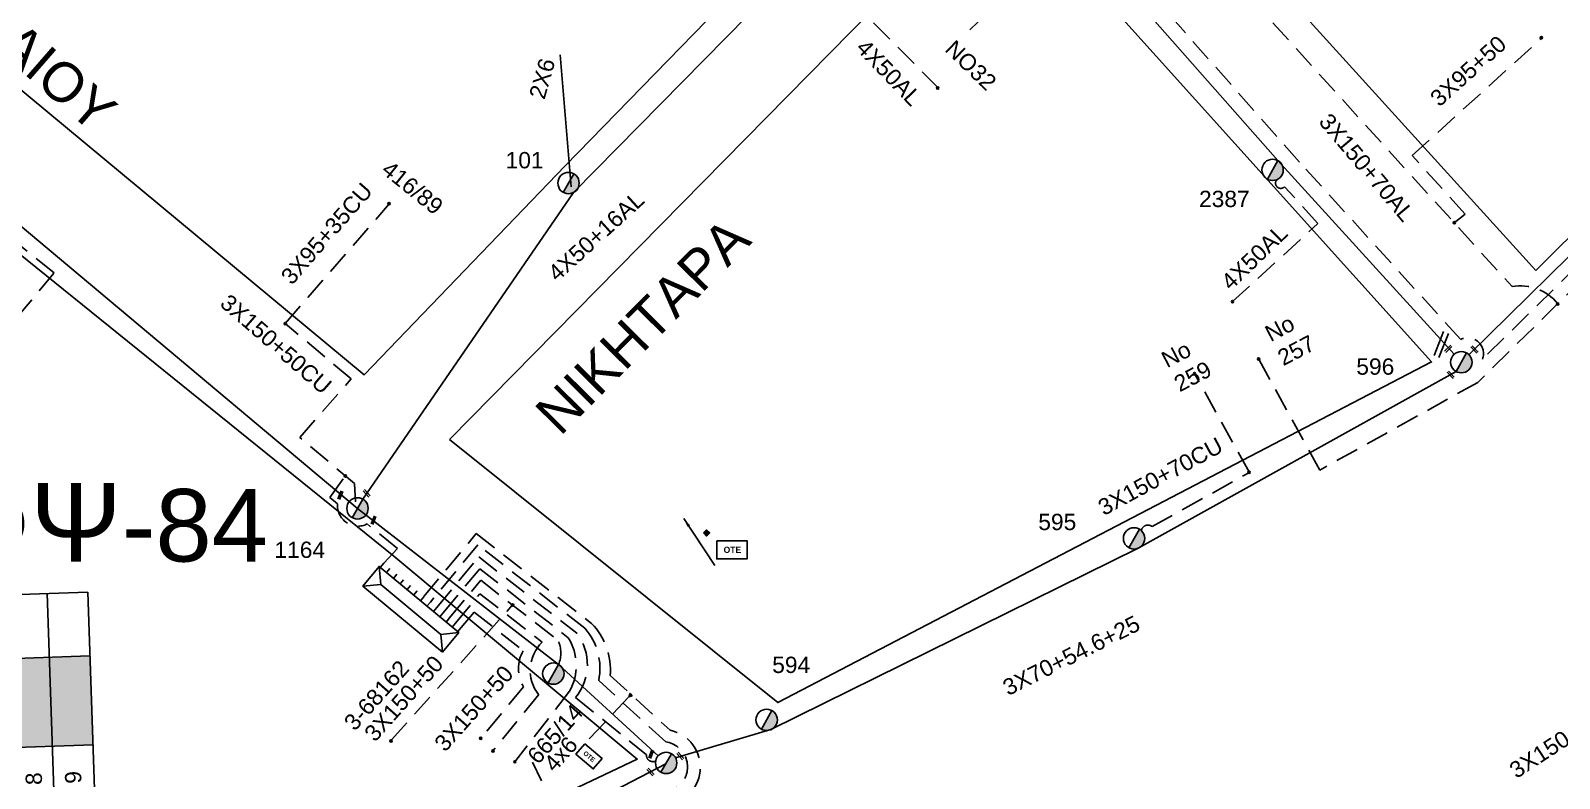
# Model space of a CAD drawing. Header units: millimetres. Extents: x 771 to 3391, y 686 to 1835.
# Drawn here: x 1703.7 to 1872.4, y 976.3 to 1058.8 of the extents above; entities that cross this region are included whole.
import ezdxf
from ezdxf.enums import TextEntityAlignment as Align

# ---------------------------------------------------------------- set-up
doc = ezdxf.new("R2010")
doc.units = ezdxf.units.MM
doc.linetypes.add('DASHED', pattern=[19.05, 12.7, -6.35])
for name, color, linetype in [('Pillar OTE', 7, 'Continuous'), ('Άγνωστα', 7, 'Continuous'), ('Ασφαλειοκιβώτια Χ.Τ 9 αναχωρήσεων', 7, 'Continuous'), ('Γυμνά εναέρια ΧΤ και ΦΟΠ (3Φ)   4x50+16AL', 7, 'Continuous'), ('Επιγραφές - Σχήματα', 7, 'Continuous'), ('Καλωδια ΧΤ  3X95+50', 7, 'Continuous'), ('Καλώδια ΧΤ   3x150+50CU', 7, 'DASHED'), ('Καλώδια ΧΤ   3x150+70AL', 7, 'DASHED'), ('Καλώδια ΧΤ   3x150AL+50CU', 7, 'DASHED'), ('Μηχανική τομή', 7, 'Continuous'), ('Στύλος ΦΜ', 7, 'Continuous'), ('Στύλος ΦΜ @ 1', 7, 'Continuous'), ('Συνδέσεις', 7, 'Continuous'), ('Συνεστραμμένα ΧΤ   3x70+54.6+25 AL', 7, 'SYN_LINE'), ('Τομή', 7, 'Continuous'), ('Υποσταθμός πόλεως', 7, 'Continuous'), ('Υπόβαθρο ΔΕΗ', 7, 'Continuous'), ('Υπόγεια καλώδια Παροχών ΧΤ   4x50AL', 7, 'DASHED'), ('Υπόγεια καλώδια Παροχών ΧΤ   4x6', 7, 'DASHED')]:
    doc.layers.add(name, color=color, linetype=linetype)
doc.styles.add('arial', font='ARIAL.TTF')
doc.styles.get("Standard").update_dxf_attribs({"font": 'ARIAL.TTF'})
doc.linetypes.add('SYN_LINE', pattern='A,0.5,-0.0001,["/\\/\\/\\/",Standard,S=0.1,R=0,X=0,Y=-0.05],-0.25', length=0.7501)
doc.dimstyles.new('ISO-25', dxfattribs={"dimtxt": 2.5, "dimasz": 2.5, "dimexe": 1.25, "dimexo": 0.625, "dimtad": 1, "dimtxsty": 'Standard', "dimcen": 2.5, "dimadec": 0, "dimazin": 0, "dimtfac": 1, "dimtmove": 0, "dimatfit": 3, "dimfxl": 1, "dimarcsym": 0})

# ---------------------------------------------------------------- blocks, each defined once
blk = doc.blocks.new('ΑΣΦΑΛΕΙΟΚΙΒΩΤΙΟ ΥΠΟΣΤΑΘΜΟΥ 9 ΑΝΑΧΩΡΗΣΕΩΝ')
at = {"layer": 'Ασφαλειοκιβώτια Χ.Τ 9 αναχωρήσεων', "ltscale": 40}
for p, q in [((-23.8, 40.36), (24.02, 40.36)), ((-9.72, 40.36), (-9.72, -40.64)), ((9.94, 40.36), (9.94, -40.64)), ((-23.8, 31.36), (24.02, 31.36)), ((-23.8, 22.36), (24.02, 22.36)), ((-23.8, 13.36), (24.02, 13.36)), ((-23.8, 4.36), (24.02, 4.36)), ((-23.8, -4.64), (24.02, -4.64)), ((-23.8, -13.64), (24.02, -13.64)), ((-23.8, -22.64), (24.02, -22.64)), ((-23.8, -31.64), (24.02, -31.64))]:
    blk.add_line(p, q, dxfattribs=at)
at = {"layer": 'Ασφαλειοκιβώτια Χ.Τ 9 αναχωρήσεων'}
blk.add_lwpolyline([(-23.8, -40.64), (24.02, -40.64), (24.02, 40.36), (-23.8, 40.36)], close=True, dxfattribs=at)
for s, p in [('1', (-18.12, 33.62)), ('2', (-18.12, 25.05)), ('3', (-18.12, 15.98)), ('4', (-18.12, 6.96)), ('5', (-18.12, -2.05)), ('6', (-18.12, -11.19)), ('7', (-18.12, -19.43)), ('8', (-18.12, -29.12)), ('9', (-18.12, -37.81))]:
    blk.add_text(s, height=3.6, dxfattribs=at).set_placement(p)
at = {"layer": 'Ασφαλειοκιβώτια Χ.Τ 9 αναχωρήσεων', "ltscale": 40}
for tag, height, p in [('ΟΝΟΜΑ', 5, (-0.16, 44.31)), ('ΚΕΙΜΕΝΟ 1', 2, (17.06, 35.59)), ('ΚΕΙΜΕΝΟ 2', 2, (17.06, 26.88)), ('ΚΕΙΜΕΝΟ 3', 2, (17.06, 17.69)), ('ΚΕΙΜΕΝΟ 4', 2, (17.06, 8.71)), ('ΚΕΙΜΕΝΟ 5', 2, (17.06, -0.13)), ('ΚΕΙΜΕΝΟ 6', 2, (17.06, -9.05)), ('ΚΕΙΜΕΝΟ 7', 2, (17.06, -18.13)), ('ΚΕΙΜΕΝΟ 8', 2, (17.06, -26.85)), ('ΚΕΙΜΕΝΟ 9', 2, (17.06, -35.99)), ('ΣΧ', 2, (-0.1, -42.64))]:
    blk.add_attdef(tag, text='', height=height, dxfattribs=at).set_placement(p, align=Align.MIDDLE_CENTER)
blk = doc.blocks.new('ΥΠΑΡΧΩΝ ΤΣΙΜΕΝΤΕΝΙΟΣ ΣΤΥΛΟΣ')
at = {"layer": 'Στύλος ΦΜ'}
blk.add_hatch(color=7, dxfattribs=at).paths.add_polyline_path([(-1.29, -2.28, 0.574793), (2.62, 0, 0.268822), (1.3, 2.27)])
at = {"layer": 'Στύλος ΦΜ', "color": 7}
blk.add_line((-1.29, -2.28), (1.3, 2.27), dxfattribs=at)
blk.add_circle((0, 0), 2.62, dxfattribs=at)
at = {"layer": 'Στύλος ΦΜ', "flags": 4}
for tag, p in [('ΑΡΙΘΜΟΣ', (-4.68, 8.05)), ('ΤΥΠΟΣ', (-4.91, 3.03))]:
    blk.add_attdef(tag, p, '', height=4, dxfattribs=at)
blk = doc.blocks.new('ΥΠΟΣΤΑΘΜΟΣ ΠΟΛΕΩΣ 13 ΑΝΑΧΩΡΗΣΕΩΝ')
at = {"layer": 'Υποσταθμός πόλεως', "ltscale": 40}
for p, q in [((-11.12, -2.82), (-11.12, -4)), ((-9.53, -2.82), (-9.53, -4)), ((-7.77, -2.82), (-7.77, -4)), ((-5.99, -2.82), (-5.99, -4)), ((-4.14, -2.82), (-4.14, -4)), ((-2.3, -2.82), (-2.3, -4)), ((-0.43, -2.82), (-0.43, -4)), ((1.54, -2.82), (1.54, -4)), ((3.43, -2.82), (3.43, -4)), ((5.39, -2.82), (5.39, -4)), ((7.32, -2.82), (7.32, -4)), ((9.32, -2.82), (9.32, -4)), ((11.11, -2.82), (11.11, -4))]:
    blk.add_line(p, q, dxfattribs=at)
blk.add_lwpolyline([(-11.43, 2.82), (11.43, 2.82), (11.43, -2.82), (-11.43, -2.82)], close=True, dxfattribs=at)
for points in [[(-8.62, 0), (-11.43, 2.82)], [(-11.43, -2.82), (-8.62, 0)], [(-8.62, 0), (8.62, 0)], [(8.62, 0), (11.43, 2.82)], [(11.43, -2.82), (8.62, 0)]]:
    blk.add_lwpolyline(points, dxfattribs=at)
at = {"layer": 'Υποσταθμός πόλεως', "linetype": 'SYN_LINE', "ltscale": 40, "flags": 1}
for tag, p in [('ΜΕΤΑΣΧΗΜΑΤΙΣΜΟΣ', (12.22, 1.68)), ('ΙΣΧΥΣ', (12.2, -1.11)), ('ΑΡΙΘΜΟΣ', (12.32, -3.83))]:
    blk.add_attdef(tag, p, '', height=1.8, dxfattribs=at)
blk = doc.blocks.new('_ΣΥΝΔΕΣΗ')
at = {"layer": 'Συνδέσεις', "linetype": 'SYN_LINE', "ltscale": 40}
blk.add_hatch(color=256, dxfattribs=at).paths.add_polyline_path([(0.5, -0.01, 1), (-0.5, -0.01, 1)])
at = {"layer": 'Συνδέσεις'}
blk.add_circle((0, -0.01), 0.5, dxfattribs=at)
blk = doc.blocks.new('ΜΗΧΑΝΙΚΗ ΤΟΜΗ')
at = {"layer": 'Μηχανική τομή', "ltscale": 40}
for p, q in [((-1.89, 0.78), (1.89, 0.78)), ((1.89, 0), (-1.89, 0))]:
    blk.add_line(p, q, dxfattribs=at)
blk = doc.blocks.new('ΤΟΜΗ')
at = {"layer": 'Τομή', "ltscale": 40}
for p, q in [((-5.68, 0), (5.68, 0)), ((5.68, -2.33), (-5.68, -2.33))]:
    blk.add_line(p, q, dxfattribs=at)
blk = doc.blocks.new('PILLAR ΟΤΕ')
at = {"layer": 'Pillar OTE', "ltscale": 40}
blk.add_lwpolyline([(-3.31, 2.02), (3.39, 2.02), (3.39, -1.99), (-3.31, -1.99)], close=True, dxfattribs=at)
at = {"layer": 'Pillar OTE', "insert": (-1.81, 0.71), "char_height": 1.3575, "width": 109.961, "attachment_point": 1}
blk.add_mtext('{\\fArial|b1|i0|c161|p34;OTE}', dxfattribs=at)
blk = doc.blocks.new('TSONTA XT1')
at = {"ltscale": 40}
h = blk.add_hatch(color=256, dxfattribs=at)
h.dxf.hatch_style = 1
h.paths.add_polyline_path([(595.96, 2487.66), (597.07, 2488.77), (595.96, 2489.87), (594.85, 2488.77)])
blk.add_lwpolyline([(594.85, 2488.77), (595.96, 2489.87), (597.07, 2488.77), (595.96, 2487.66)], close=True, dxfattribs=at)

msp = doc.modelspace()

# ---------------------------------------------------------------- hatches: boundary and pattern name
at = {"layer": 'Pillar OTE', "ltscale": 40}
h = msp.add_hatch(color=256, dxfattribs=at)
h.dxf.hatch_style = 1
h.paths.add_polyline_path([(1769.84364, 985.64979), (1769.68978, 985.26088), (1770.09157, 985.39343)])
at = {"layer": 'Άγνωστα'}
for color, points in [(85, [(1701.55035, 979.64796), (1706.04769, 979.80286), (1705.70941, 989.6243), (1701.21208, 989.4694)]), (30, [(1710.20675, 989.7792), (1705.70941, 989.6243), (1706.04769, 979.80286), (1710.54502, 979.95776)])]:
    msp.add_hatch(color=color, dxfattribs=at).paths.add_polyline_path(points)

# ---------------------------------------------------------------- linework, layer by layer
at = {"layer": 'Pillar OTE', "ltscale": 40}
msp.add_lwpolyline([(1770.09157, 985.39343), (1769.68978, 985.26088), (1769.84364, 985.64979), (1770.09157, 985.39343)], dxfattribs=at)
at = {"layer": 'Άγνωστα', "color": 5}
msp.add_lwpolyline([(1763.3357, 1041.55781), (1762.1068, 1056.10225)], dxfattribs=at)
at = {"layer": 'Άγνωστα', "color": 27, "linetype": 'DASHED', "ltscale": 0.2}
msp.add_lwpolyline([(1755.53832, 970.05248, -0.227532156), (1756.60874, 969.89681), (1756.60874, 969.89681), (1761.71839, 972.57978), (1759.0666, 978.05235), (1759.0666, 978.05235)], format="xyb", dxfattribs=at)
at = {"layer": 'Γυμνά εναέρια ΧΤ και ΦΟΠ (3Φ)   4x50+16AL', "color": 2, "linetype": 'Continuous', "ltscale": 0.2}
msp.add_lwpolyline([(1749.04602, 1147.36808), (1762.69954, 1132.43049), (1780.9742, 1111.87425), (1811.93598, 1078.42257), (1821.96505, 1066.44427), (1841.36912, 1044.44777), (1860.82594, 1023.07071)], dxfattribs=at)
at = {"layer": 'Γυμνά εναέρια ΧΤ και ΦΟΠ (3Φ)   4x50+16AL', "color": 5, "linetype": 'Continuous', "ltscale": 0.2}
msp.add_lwpolyline([(1740.33528, 1007.07816), (1763.58109, 1040.91232), (1785.23822, 1062.93561), (1810.32017, 1076.82996)], dxfattribs=at)
at = {"layer": 'Καλωδια ΧΤ  3X95+50', "color": 30, "linetype": 'DASHED', "ltscale": 0.2}
msp.add_lwpolyline([(1860.83471, 1037.57737), (1862.05081, 1038.54043), (1856.19451, 1044.99214), (1870.4989, 1057.97641)], dxfattribs=at)
at = {"layer": 'Καλωδια ΧΤ  3X95+50', "color": 5, "linetype": 'DASHED', "ltscale": 0.2}
msp.add_lwpolyline([(1731.76781, 1026.45752), (1743.28513, 1039.71881)], dxfattribs=at)
at = {"layer": 'Καλώδια ΧΤ   3x150+50CU', "color": 30, "linetype": 'DASHED', "ltscale": 0.2}
msp.add_lwpolyline([(1840.81118, 1059.6367), (1867.2228, 1030.5398, -0.275841418), (1872.26439, 1028.64529)], format="xyb", dxfattribs=at)
at = {"layer": 'Καλώδια ΧΤ   3x150+50CU', "color": 5, "linetype": 'DASHED', "ltscale": 0.2}
msp.add_lwpolyline([(1739.51129, 1006.80043), (1739.41972, 1008.80629), (1733.38183, 1013.89133), (1739.05696, 1020.36127), (1731.76781, 1026.45752)], dxfattribs=at)
at = {"layer": 'Καλώδια ΧΤ   3x150+70AL', "color": 27, "linetype": 'DASHED', "ltscale": 0.2}
msp.add_lwpolyline([(1826.28793, 1003.61769, -0.570297236), (1827.47552, 1004.05871), (1838.22031, 1010.03163)], format="xyb", dxfattribs=at)
at = {"layer": 'Καλώδια ΧΤ   3x150AL+50CU', "color": 6, "linetype": 'DASHED', "ltscale": 0.2}
for points in [[(1929.58174, 1110.57229), (1933.45453, 1113.92481), (1944.64269, 1101.05721), (1927.08062, 1083.86154), (1897.55996, 1054.28479), (1880.44007, 1038.52741, -0.250951788), (1877.19068, 1035.53664), (1863.95505, 1022.54257, 0.675915527), (1861.55658, 1024.70569), (1843.75292, 1044.26645), (1823.88106, 1066.79325), (1820.13515, 1071.2672), (1806.65306, 1058.19965)], [(1750.57639, 993.40948), (1753.26822, 996.64487), (1760.14708, 991.29687), (1760.14708, 991.29687, 0.391342416), (1759.75625, 985.50923), (1759.75625, 985.50923), (1759.75625, 985.50923), (1754.70344, 979.30022)]]:
    msp.add_lwpolyline(points, format="xyb", dxfattribs=at)
at = {"layer": 'Καλώδια ΧΤ   3x150AL+50CU', "color": 30, "linetype": 'DASHED', "ltscale": 0.2}
msp.add_lwpolyline([(1883.71661, 1038.63999), (1878.60901, 1033.91425), (1877.76443, 1034.04495), (1877.76443, 1034.04495), (1863.42795, 1019.97013), (1845.99592, 1010.27984), (1839.28509, 1022.44362)], dxfattribs=at)
at = {"layer": 'Καλώδια ΧΤ   3x150AL+50CU', "color": 5, "linetype": 'DASHED', "ltscale": 0.2}
for points in [[(1706.24702, 1032.06378), (1699.92786, 1037.16273)], [(1697.27501, 1021.29142), (1706.24702, 1032.06378), (1706.24702, 1032.06378), (1706.24702, 1032.06378)]]:
    msp.add_lwpolyline(points, dxfattribs=at)
msp.add_lwpolyline([(1742.64038, 1000.01221), (1744.1699, 1001.65588), (1740.82513, 1004.34649, -0.580592407), (1737.53648, 1006.5682), (1736.67647, 1007.26214), (1738.41278, 1009.65432)], format="xyb", dxfattribs=at)
at = {"layer": 'Καλώδια ΧΤ   3x150AL+50CU', "color": 30, "linetype": 'DASHED', "ltscale": 0.2}
msp.add_lwpolyline([(1747.07554, 996.32217), (1752.86552, 1003.28132), (1765.59969, 993.35543, -0.216891354), (1767.65324, 987.63448), (1774.26138, 981.58031, -0.9001756), (1773.44264, 973.29626), (1724.52646, 950.04555), (1723.30118, 947.721), (1662.23807, 918.69664, -0.60157845), (1661.59262, 919.82001), (1662.66103, 920.32934)], format="xyb", dxfattribs=at)
at = {"layer": 'Καλώδια ΧΤ   3x150AL+50CU', "color": 85, "linetype": 'DASHED', "ltscale": 0.2}
msp.add_lwpolyline([(1666.46649, 924.72909), (1706.89107, 943.84772, 0.281978332), (1708.59072, 942.49826), (1721.86878, 948.80956), (1722.77052, 950.42105), (1756.84651, 966.61797), (1772.64207, 974.84449, 1.070764304), (1773.78003, 980.29485), (1766.37964, 987.07485, 0.233414637), (1764.8499, 992.83401), (1753.04481, 1002.03571), (1747.79391, 995.7245)], format="xyb", dxfattribs=at)
at = {"layer": 'Καλώδια ΧΤ   3x150AL+50CU', "color": 27, "linetype": 'DASHED', "ltscale": 0.2}
msp.add_lwpolyline([(1748.50343, 995.13418), (1753.14323, 1000.71091), (1763.96025, 992.27937, -0.34884479), (1763.82808, 985.18103), (1771.6448, 978.87949, 0.558606965), (1772.66702, 978.17199)], format="xyb", dxfattribs=at)
at = {"layer": 'Καλώδια ΧΤ   3x150AL+50CU', "color": 2, "linetype": 'DASHED', "ltscale": 0.2}
msp.add_lwpolyline([(1749.21241, 994.54431), (1753.25628, 999.40476), (1753.25632, 999.40473)], dxfattribs=at)
msp.add_lwpolyline([(1753.25632, 999.40473), (1763.01618, 991.79723, -0.272779735), (1763.1621, 985.88128), (1757.11637, 978.09444)], format="xyb", dxfattribs=at)
at = {"layer": 'Καλώδια ΧΤ   3x150AL+50CU', "color": 1, "linetype": 'DASHED', "ltscale": 0.2}
msp.add_lwpolyline([(1749.89644, 993.9752), (1753.36003, 998.1382), (1761.89902, 991.48231, -0.205670751), (1761.95496, 988.84882)], format="xyb", dxfattribs=at)
msp.add_lwpolyline([(1743.51594, 980.51032), (1756.85843, 995.4113)], dxfattribs=at)
at = {"layer": 'Καλώδια ΧΤ   3x150AL+50CU', "color": 133, "linetype": 'DASHED', "ltscale": 0.2}
msp.add_lwpolyline([(1751.18633, 992.90202), (1752.62277, 994.62853), (1758.05339, 990.35007, 0.27732968), (1758.08493, 986.36484), (1758.08493, 986.36484), (1758.08493, 986.36484), (1753.35221, 980.69892)], format="xyb", dxfattribs=at)
at = {"layer": 'Συνεστραμμένα ΧΤ   3x70+54.6+25 AL', "color": 62, "linetype": 'SYN_LINE', "ltscale": 20}
msp.add_lwpolyline([(1862.45958, 1023.02436), (1877.94846, 1038.23056), (1896.99185, 1055.60814), (1926.83736, 1085.51036), (1953.95081, 1112.05813)], dxfattribs=at)
at = {"layer": 'Συνεστραμμένα ΧΤ   3x70+54.6+25 AL', "color": 5, "linetype": 'SYN_LINE', "ltscale": 20}
msp.add_lwpolyline([(1663.37067, 1066.37582), (1682.85503, 1052.93468), (1699.0341, 1040.15163), (1739.75198, 1006.05498), (1761.95496, 988.84882), (1772.95919, 978.76711)], dxfattribs=at)
at = {"layer": 'Συνεστραμμένα ΧΤ   3x70+54.6+25 AL', "color": 27, "linetype": 'SYN_LINE', "ltscale": 20}
for points in [[(1774.85189, 978.55284), (1785.38943, 981.64518), (1825.92609, 1001.65705), (1861.03767, 1021.17523)], [(1636.39297, 912.91391), (1673.64245, 929.54295), (1718.00312, 950.52313), (1755.17381, 968.19102), (1773.77887, 977.88076)]]:
    msp.add_lwpolyline(points, dxfattribs=at)
at = {"layer": 'Υπόβαθρο ΔΕΗ'}
for points in [[(1869.85087, 1032.33535), (1765.07641, 1147.76225), (1788.81762, 1170.63683), (1823.19746, 1237.65921), (1940.59184, 1102.643), (1869.85087, 1032.33535)], [(1617.14911, 1119.69725), (1691.19501, 1061.6882), (1740.47172, 1020.79614), (1762.66119, 1043.87065), (1802.38774, 1084.61155), (1754.98568, 1137.08204), (1716.80931, 1100.57343), (1706.67317, 1109.56027), (1746.01995, 1147.33235), (1726.5368, 1167.97195), (1702.31883, 1145.34303), (1696.76645, 1150.9658), (1721.98274, 1174.11733), (1699.87058, 1197.99741), (1617.14911, 1119.69725)], [(1749.91414, 1013.66975), (1810.57241, 1075.2908), (1858.32687, 1022.22473), (1786.14251, 984.6294), (1749.91414, 1013.66975)], [(1571.49541, 961.81714), (1672.89295, 1057.95779), (1743.74912, 1000.78375), (1770.6399, 978.40281), (1634.79402, 913.96377), (1571.49541, 961.81714)]]:
    msp.add_lwpolyline(points, dxfattribs=at)
at = {"layer": 'Υπόγεια καλώδια Παροχών ΧΤ   4x50AL', "color": 5, "ltscale": 0.2}
msp.add_lwpolyline([(1803.89017, 1052.45417), (1794.99482, 1061.3694)], dxfattribs=at)
at = {"layer": 'Υπόγεια καλώδια Παροχών ΧΤ   4x50AL', "color": 2, "ltscale": 0.2}
msp.add_lwpolyline([(1836.34708, 1028.87839), (1845.77114, 1037.49485), (1845.77114, 1037.49485), (1845.77114, 1037.49485), (1842.10557, 1041.56814, -1.005432931), (1841.25752, 1042.34769)], format="xyb", dxfattribs=at)
at = {"layer": 'Υπόγεια καλώδια Παροχών ΧΤ   4x50AL', "color": 27, "linetype": 'DASHED', "ltscale": 0.2}
msp.add_lwpolyline([(1838.22031, 1010.03163), (1832.12864, 1020.99005)], dxfattribs=at)
at = {"layer": 'Υπόγεια καλώδια Παροχών ΧΤ   4x6', "color": 30, "linetype": 'DASHED', "ltscale": 0.2}
msp.add_lwpolyline([(1769.685, 985.2488), (1764.74589, 979.98469)], dxfattribs=at)

# ---------------------------------------------------------------- block references
at = {"layer": 'Pillar OTE', "xscale": 0.5, "yscale": 0.5, "zscale": 0.5}
msp.add_blockref('PILLAR ΟΤΕ', (1781.07055, 1001.47699), dxfattribs=at)
at = {"layer": 'Pillar OTE', "xscale": 0.375, "yscale": 0.375, "zscale": 0.375, "rotation": 319.3038628419159}
msp.add_blockref('PILLAR ΟΤΕ', (1765.29193, 978.7038), dxfattribs=at)
at = {"layer": 'Ασφαλειοκιβώτια Χ.Τ 9 αναχωρήσεων', "xscale": 0.4999999999999997, "yscale": 0.4999999999999997, "zscale": 0.4999999999999997, "rotation": 91.97262806557677}
msp.add_blockref('ΑΣΦΑΛΕΙΟΚΙΒΩΤΙΟ ΥΠΟΣΤΑΘΜΟΥ 9 ΑΝΑΧΩΡΗΣΕΩΝ', (1690.0721, 984.11402), dxfattribs=at)
at = {"layer": 'Μηχανική τομή'}
for p, xscale, yscale, zscale, rotation in [((1860.23856, 1023.60026), 0.249999999999919, 0.249999999999919, 0.249999999999919, 43.44704939892168), ((1862.99745, 1023.52943), 0.2500000000001928, 0.2500000000001928, 0.2500000000001928, 312.6268794242704), ((1860.37988, 1020.74635), 0.2500000000001928, 0.2500000000001928, 0.2500000000001928, 312.6268794242704), ((1737.94764, 1007.4904), 0.249999999999919, 0.249999999999919, 0.249999999999919, 68.45138536945211), ((1740.68259, 1007.6592), 0.2500000000001928, 0.2500000000001928, 0.2500000000001928, 312.6268794242704), ((1741.61551, 1004.73587), 0.249999999999919, 0.249999999999919, 0.249999999999919, 68.45138536945211), ((1772.25952, 978.90751), 0.249999999999919, 0.249999999999919, 0.249999999999919, 68.45138536945211), ((1775.3118, 978.67743), 0.2500000000001928, 0.2500000000001928, 0.2500000000001928, 312.6268794242704), ((1772.02808, 976.91027), 0.2500000000001928, 0.2500000000001928, 0.2500000000001928, 312.6268794242704)]:
    msp.add_blockref('ΜΗΧΑΝΙΚΗ ΤΟΜΗ', p, dxfattribs=dict(at, xscale=xscale, yscale=yscale, zscale=zscale, rotation=rotation))
at = {"layer": 'Στύλος ΦΜ @ 1', "ltscale": 40}
ref = msp.add_blockref('ΥΠΑΡΧΩΝ ΤΣΙΜΕΝΤΕΝΙΟΣ ΣΤΥΛΟΣ', (1763.04529, 1041.96116), dxfattribs=dict(at, xscale=0.4499999999998181, yscale=0.4499999999998181, zscale=0.4499999999998181))
ref.add_attrib('ΤΥΠΟΣ', '101', (1756.10044, 1043.5935), dxfattribs={"layer": 'Στύλος ΦΜ', "height": 1.8, "flags": 4})
ref = msp.add_blockref('ΥΠΑΡΧΩΝ ΤΣΙΜΕΝΤΕΝΙΟΣ ΣΤΥΛΟΣ', (1840.78356, 1043.42588), dxfattribs=dict(at, xscale=0.4499999999998181, yscale=0.4499999999998181, zscale=0.4499999999998181))
ref.add_attrib('ΤΥΠΟΣ', '2387', (1832.65483, 1039.31939), dxfattribs={"layer": 'Στύλος ΦΜ', "height": 1.8, "flags": 4})
ref = msp.add_blockref('ΥΠΑΡΧΩΝ ΤΣΙΜΕΝΤΕΝΙΟΣ ΣΤΥΛΟΣ', (1861.6187, 1022.1997), dxfattribs=dict(at, xscale=0.4499999999998181, yscale=0.4499999999998181, zscale=0.4499999999998181))
ref.add_attrib('ΤΥΠΟΣ', '596', (1850.02368, 1020.81788), dxfattribs={"layer": 'Στύλος ΦΜ', "height": 1.8, "flags": 4})
ref = msp.add_blockref('ΥΠΑΡΧΩΝ ΤΣΙΜΕΝΤΕΝΙΟΣ ΣΤΥΛΟΣ', (1739.74972, 1006.05627), dxfattribs=dict(at, xscale=0.4499999999998181, yscale=0.4499999999998181, zscale=0.4499999999998181))
ref.add_attrib('ΤΥΠΟΣ', '1164', (1730.57639, 1000.59676), dxfattribs={"layer": 'Στύλος ΦΜ', "height": 1.8, "flags": 4})
ref = msp.add_blockref('ΥΠΑΡΧΩΝ ΤΣΙΜΕΝΤΕΝΙΟΣ ΣΤΥΛΟΣ', (1825.49023, 1002.7512), dxfattribs=dict(at, xscale=0.4499999999998181, yscale=0.4499999999998181, zscale=0.4499999999998181))
ref.add_attrib('ΤΥΠΟΣ', '595', (1814.91183, 1003.66854), dxfattribs={"layer": 'Στύλος ΦΜ', "height": 1.8, "flags": 4})
ref = msp.add_blockref('ΥΠΑΡΧΩΝ ΤΣΙΜΕΝΤΕΝΙΟΣ ΣΤΥΛΟΣ', (1784.92378, 982.72699), dxfattribs=dict(at, xscale=0.4499999999998181, yscale=0.4499999999998181, zscale=0.4499999999998181))
ref.add_attrib('ΤΥΠΟΣ', '594', (1785.53448, 987.89821), dxfattribs={"layer": 'Στύλος ΦΜ', "height": 1.8, "flags": 4})
at = {"layer": 'Στύλος ΦΜ @ 1', "ltscale": 40, "xscale": 0.4499999999998181, "yscale": 0.4499999999998181, "zscale": 0.4499999999998181}
for p in [(1761.3694, 987.82694), (1773.8276, 977.9715)]:
    msp.add_blockref('ΥΠΑΡΧΩΝ ΤΣΙΜΕΝΤΕΝΙΟΣ ΣΤΥΛΟΣ', p, dxfattribs=at)
at = {"layer": 'Συνδέσεις'}
for name, p, xscale, yscale, zscale in [('_ΣΥΝΔΕΣΗ', (1870.46454, 1058.00498), 0.25, 0.25, 0.25), ('_ΣΥΝΔΕΣΗ', (1803.81098, 1052.45005), 0.25, 0.25, 0.25), ('_ΣΥΝΔΕΣΗ', (1743.23353, 1039.70245), 0.25, 0.25, 0.25), ('_ΣΥΝΔΕΣΗ', (1860.85186, 1037.59321), 0.25, 0.25, 0.25), ('_ΣΥΝΔΕΣΗ', (1836.35698, 1028.88651), 0.25, 0.25, 0.25), ('_ΣΥΝΔΕΣΗ', (1872.25489, 1028.63597), 0.25, 0.25, 0.25), ('_ΣΥΝΔΕΣΗ', (1731.76781, 1026.45752), 0.25, 0.25, 0.25), ('_ΣΥΝΔΕΣΗ', (1839.23438, 1022.5604), 0.25, 0.25, 0.25), ('_ΣΥΝΔΕΣΗ', (1832.16156, 1020.95641), 0.25, 0.25, 0.25), ('_ΣΥΝΔΕΣΗ', (1738.41278, 1009.65432), 0.25, 0.25, 0.25), ('_ΣΥΝΔΕΣΗ', (1838.18763, 1010.04648), 0.25, 0.25, 0.25), ('TSONTA XT1', (1595.02259, 238.01398), 0.3075184835441075, 0.3075184835441075, 0.3075184835441075), ('_ΣΥΝΔΕΣΗ', (1756.86907, 995.403), 0.25, 0.25, 0.25), ('_ΣΥΝΔΕΣΗ', (1753.35221, 980.69892), 0.25, 0.25, 0.25), ('_ΣΥΝΔΕΣΗ', (1743.45197, 980.4063), 0.25, 0.25, 0.25), ('_ΣΥΝΔΕΣΗ', (1754.70344, 979.30022), 0.25, 0.25, 0.25), ('_ΣΥΝΔΕΣΗ', (1757.11637, 978.09444), 0.25, 0.25, 0.25)]:
    msp.add_blockref(name, p, dxfattribs=dict(at, xscale=xscale, yscale=yscale, zscale=zscale))
at = {"layer": 'Τομή', "xscale": 0.2499999999998873, "yscale": 0.2499999999998873, "zscale": 0.2499999999998873, "rotation": 248.1909067709115}
msp.add_blockref('ΤΟΜΗ', (1859.66919, 1024.03656), dxfattribs=at)
at = {"layer": 'Υποσταθμός πόλεως', "xscale": 0.5, "yscale": 0.5, "zscale": 0.5, "rotation": 140.2397324891608}
msp.add_blockref('ΥΠΟΣΤΑΘΜΟΣ ΠΟΛΕΩΣ 13 ΑΝΑΧΩΡΗΣΕΩΝ', (1745.63177, 994.92038), dxfattribs=at)

# ---------------------------------------------------------------- texts
at = {"ltscale": 40, "char_height": 4, "width": 64.8866414, "attachment_point": 1, "style": 'arial'}
for s, insert, rotation in [('{\\H1.083x;P.ΦEΡΡAIOY}', (1685.50082, 1074.92027), 318.9379338), ('{\\H1.083x;NIKHTAPA}', (1759.04224, 1016.99299), 45.2780614)]:
    msp.add_mtext(s, dxfattribs=dict(at, insert=insert, rotation=rotation))
at = {"layer": 'Άγνωστα', "color": 7, "char_height": 1.8, "attachment_point": 1}
for s, insert, rotation in [('NO32', (1805.7407, 1057.90418), 315.9264951), ('3X95+50', (1857.99448, 1051.63899), 41.7660391), ('2X6', (1758.65616, 1051.59027), 74.2262329), ('416/89', (1743.3991, 1044.57608), 321.1974251), ('3X95+35CU', (1731.14279, 1031.80045), 48.9353535), ('3X150+50CU', (1725.62518, 1029.85032), 319.0284259), ('3X150+70CU', (1821.29125, 1006.78811), 28.4229663), ('3X70+54.6+25', (1810.77535, 986.94766), 26.6279846), ('3-68162', (1738.10117, 982.59853), 48.2563653), ('3X150+50', (1740.34463, 981.39541), 48.2563653), ('3X150+50', (1748.07938, 980.29319), 48.2772701), ('665/14', (1758.33609, 978.90795), 48.2563653), ('4x6', (1760.15976, 978.04853), 48.2563653)]:
    msp.add_mtext_dynamic_manual_height_columns(s, width=1.8, gutter_width=12.5, heights=[0.04535], dxfattribs=dict(at, insert=insert, rotation=rotation))
at = {"layer": 'Άγνωστα', "color": 7}
note = msp.add_mtext_dynamic_manual_height_columns('No ', width=1.8, gutter_width=1.86996, heights=[0.04535, 0], dxfattribs=dict(at, insert=(1836.47232, 1024.29247), char_height=1.8, attachment_point=1, rotation=27.6193619))
for column, words in zip(note.columns.linked_columns, ['257']):
    column.text = words
note = msp.add_mtext_dynamic_manual_height_columns('No ', width=1.8, gutter_width=2.18129, heights=[0.04535, 1.87594], dxfattribs=dict(at, insert=(1824.76285, 1021.2693), char_height=1.8, attachment_point=1, rotation=27.6193619))
for column, words in zip(note.columns.linked_columns, ['259']):
    column.text = words
at = {"layer": 'Γυμνά εναέρια ΧΤ και ΦΟΠ (3Φ)   4x50+16AL', "color": 7, "insert": (1760.58779, 1032.33856), "char_height": 1.8, "attachment_point": 1, "rotation": 42.2541313}
msp.add_mtext_dynamic_manual_height_columns('4X50+16AL', width=1.8, gutter_width=12.5, heights=[0.04535], dxfattribs=at)
at = {"layer": 'Καλώδια ΧΤ   3x150+70AL', "color": 7, "insert": (1847.15187, 1049.85032), "char_height": 1.8, "attachment_point": 1, "rotation": 310.1808381}
msp.add_mtext_dynamic_manual_height_columns('3X150+70AL', width=1.8, gutter_width=12.5, heights=[0.04535], dxfattribs=at)
at = {"layer": 'Καλώδια ΧΤ   3x150AL+50CU', "color": 7, "insert": (1866.71453, 977.69162), "char_height": 1.8, "attachment_point": 1, "rotation": 33.1327201}
msp.add_mtext_dynamic_manual_height_columns('3X150AL+50CU', width=1.8, gutter_width=12.5, heights=[0.04535], dxfattribs=at)
at = {"layer": 'Υπόβαθρο ΔΕΗ', "insert": (1694.68849, 1008.86649), "char_height": 8, "attachment_point": 1}
msp.add_mtext_dynamic_manual_height_columns('Φ{\\H1.0833x;Ψ}-84', width=84.657329, gutter_width=12.5, heights=[0], dxfattribs=at)
at = {"layer": 'Υπόγεια καλώδια Παροχών ΧΤ   4x50AL', "color": 7, "char_height": 1.8, "attachment_point": 1}
for insert, rotation in [((1795.96252, 1058.01879), 313.9039224), ((1834.91224, 1031.32852), 44.0715503)]:
    msp.add_mtext_dynamic_manual_height_columns('4X50AL', width=1.8, gutter_width=12.5, heights=[0.04535], dxfattribs=dict(at, insert=insert, rotation=rotation))

# ---------------------------------------------------------------- leaders
at = {"layer": 'Επιγραφές - Σχήματα', "ltscale": 40}
msp.add_leader([(1775.76121, 1004.96223), (1779.19036, 999.76346)], dimstyle='ISO-25', override={"dimasz": 1, "dimtad": 0}, dxfattribs=at)

doc.saveas('drawing.dxf')
